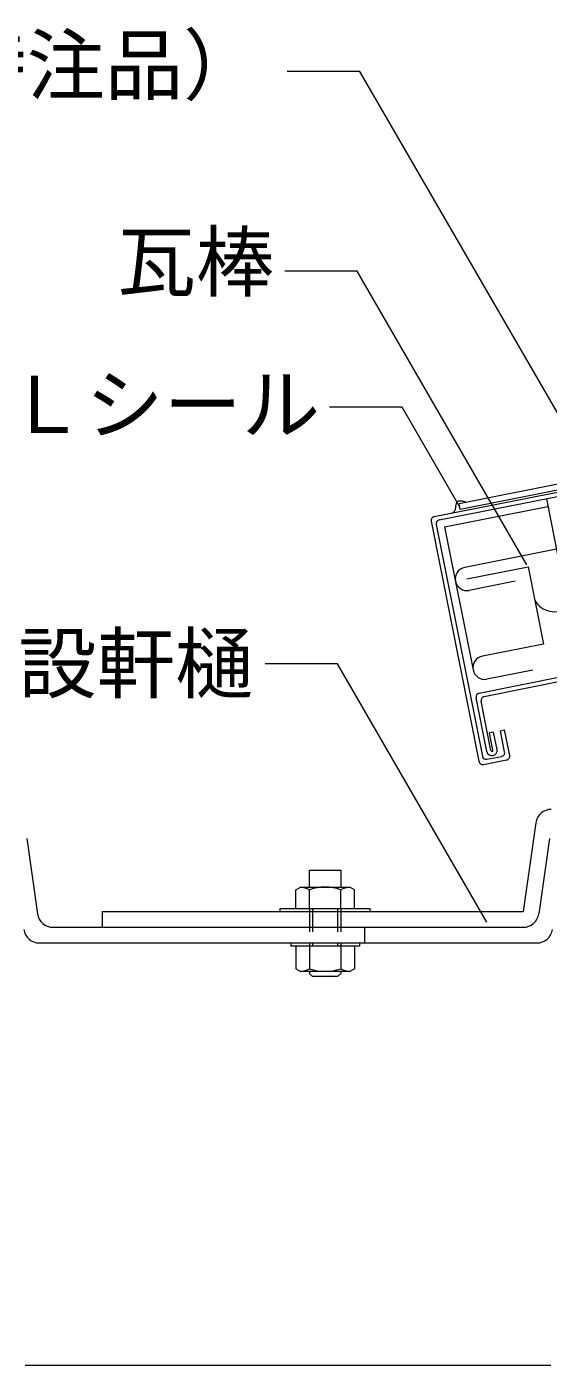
# Model space of a CAD drawing. Units: millimetres, scale not verified. Extents: x -675 to 675, y -471 to 460.
# Drawn here: x -217.9 to -84.6, y -94.2 to 248.1 of the extents above; entities that cross this region are included whole.
import ezdxf
from ezdxf.enums import TextEntityAlignment as Align

# ---------------------------------------------------------------- set-up
doc = ezdxf.new("R2010")
doc.units = ezdxf.units.MM
doc.header["$LTSCALE"] = 5
doc.linetypes.add('DASHED1', pattern=[1.8, 1.2, -0.6])
for name, color, linetype, lineweight in [('1-0_芯・寸法線', 7, 'Continuous', 9), ('1-3_断熱材', 30, 'Continuous', 18), ('1-4_リベットルーフ', 3, 'Continuous', 9), ('1-5_ＦＬ鋼板・ディスク', 7, 'Continuous', 9), ('1-7_設備', 8, 'Continuous', 18), ('1-8_下地など', 7, 'Continuous', 9)]:
    doc.layers.add(name, color=color, linetype=linetype, lineweight=lineweight)
doc.styles.add('ＭＳ ゴシック', font='')
doc.styles.get('ＭＳ ゴシック').set_extended_font_data('MS Gothic')

msp = doc.modelspace()

# ---------------------------------------------------------------- linework, layer by layer
at = {"layer": '1-0_芯・寸法線'}
for p, q in [((-132.779, 236.663), (-151.326, 236.663)), ((-71.374, 130.539), (-132.779, 236.663)), ((-133.395, 185.545), (-151.942, 185.545)), ((-90.077, 110.465), (-133.395, 185.545)), ((-121.953, 150.791), (-140.5, 150.791)), ((-107.249, 125.378), (-121.953, 150.791)), ((-138.421, 85.119), (-156.968, 85.119)), ((-100.322, 19.086), (-138.421, 85.119))]:
    msp.add_line(p, q, dxfattribs=at)
at = {"layer": '1-3_断熱材'}
msp.add_line((-85.084, 127.384), (-79.737, 100.511), dxfattribs=at)
at = {"layer": '1-4_リベットルーフ'}
for p, q in [((-33.123, 140.885), (-107.368, 126.11)), ((-33.116, 139.357), (-107.075, 124.639)), ((-107.075, 124.639), (-107.368, 126.11))]:
    msp.add_line(p, q, dxfattribs=at)
msp.add_lwpolyline([(-108.941, 123.845), (-108.876, 123.904), (-108.765, 124.004), (-108.658, 124.107), (-108.559, 124.213), (-108.471, 124.322), (-108.396, 124.437), (-108.359, 124.507), (-108.317, 124.612), (-108.269, 124.803), (-108.243, 125.006), (-108.228, 125.216), (-108.216, 125.431), (-108.195, 125.65), (-108.174, 125.776), (-108.15, 125.886), (-108.093, 126.072), (-108.018, 126.249), (-107.923, 126.411), (-107.81, 126.554), (-107.678, 126.673), (-107.592, 126.729), (-107.516, 126.767), (-107.376, 126.817), (-107.227, 126.847), (-107.073, 126.861), (-106.915, 126.86), (-106.757, 126.847), (-106.666, 126.835), (-106.558, 126.816), (-106.375, 126.774), (-106.196, 126.722), (-106.022, 126.663), (-105.85, 126.599), (-105.68, 126.531), (-105.582, 126.491)], dxfattribs=at)
at = {"layer": '1-5_ＦＬ鋼板・ディスク'}
for p, q in [((-113.744, 122.802), (-32.828, 138.904)), ((-112.45, 121.938), (-59.052, 132.564)), ((-114.529, 121.626), (-102.312, 60.231)), ((-113.236, 120.762), (-101.446, 61.516)), ((-102.274, 77.673), (-81.127, 81.881)), ((-100.98, 76.809), (-79.834, 81.017)), ((-100.322, 62.744), (-103.059, 76.497)), ((-99.243, 62.958), (-101.766, 75.633)), ((-98.753, 63.056), (-99.636, 67.492)), ((-96.824, 68.051), (-95.754, 68.264)), ((-95.752, 62.616), (-96.824, 68.051)), ((-94.456, 61.745), (-95.754, 68.264)), ((-101.144, 59.444), (-95.25, 60.568)), ((-100.278, 60.729), (-96.546, 61.441))]:
    msp.add_line(p, q, dxfattribs=at)
msp.add_lwpolyline([(-97.674, 63.271), (-98.557, 67.706), (-99.636, 67.492)], dxfattribs=at)
for centre, radius, start, end in [((-113.549, 121.821), 1, 101.25481, 191.25495), ((-112.255, 120.957), 1, 101.25493, 191.25485), ((-102.078, 76.692), 1, 101.255, 191.255), ((-100.785, 75.828), 1, 101.255, 191.255), ((-98.998, 63.007), 1.35, 191.255, 11.255), ((-98.998, 63.007), 0.25, 191.255, 11.255), ((-96.733, 62.423), 1, 280.801, 11.16), ((-95.437, 61.55), 1, 280.801, 11.255), ((-101.331, 60.426), 1, 191.255, 280.801), ((-100.465, 61.711), 1, 191.255, 280.801)]:
    msp.add_arc(centre, radius, start, end, dxfattribs=at)
at = {"layer": '1-7_設備'}
for p, q in [((-87.79, 44.491), (-90.996, 21.774)), ((-217.855, 40.491), (-215.135, 21.215)), ((-84.314, 40.491), (-87.035, 21.215)), ((-149.126, 22.574), (-149.126, 27.388)), ((-145.621, 22.574), (-145.621, 27.388)), ((-137.621, 22.574), (-137.621, 27.388)), ((-134.115, 27.388), (-135.304, 28.074)), ((-134.115, 22.574), (-134.115, 27.388)), ((-198.555, 21.774), (-90.996, 21.774)), ((-198.555, 21.774), (-198.555, 17.774)), ((-153.121, 22.574), (-130.121, 22.574)), ((-153.121, 21.774), (-153.121, 22.574)), ((-130.121, 21.774), (-130.121, 22.574)), ((-211.174, 17.774), (-90.996, 17.774)), ((-131.57, 17.774), (-131.57, 13.774)), ((-214.649, 13.774), (-87.52, 13.774)), ((-150.421, 13.774), (-150.421, 12.974)), ((-149.126, 12.974), (-149.126, 7.16)), ((-145.621, 12.974), (-145.621, 7.16)), ((-137.621, 12.974), (-137.621, 7.16)), ((-134.115, 12.974), (-134.115, 7.16)), ((-149.126, 7.16), (-147.937, 6.474)), ((-145.621, 6.474), (-145.621, 5.974)), ((-145.621, 5.974), (-144.821, 5.174)), ((-138.421, 5.174), (-144.821, 5.174)), ((-137.621, 5.974), (-138.421, 5.174)), ((-137.621, 6.474), (-137.621, 5.974)), ((-218.252, -94.226), (-83.918, -94.226))]:
    msp.add_line(p, q, dxfattribs=at)
at = {"layer": '1-7_設備', "linetype": 'DASHED1'}
for p, q in [((-145.621, 22.574), (-145.621, 12.974)), ((-144.821, 22.574), (-144.821, 12.974)), ((-138.421, 22.574), (-138.421, 12.974)), ((-137.621, 22.574), (-137.621, 12.974))]:
    msp.add_line(p, q, dxfattribs=at)
at = {"layer": '1-7_設備'}
for points in [[(-145.621, 28.074), (-145.621, 32.388), (-137.621, 32.388), (-137.621, 28.074)], [(-149.126, 27.388), (-147.937, 28.074), (-135.304, 28.074)], [(-132.821, 13.774), (-132.821, 12.974), (-150.421, 12.974)], [(-134.115, 7.16), (-135.304, 6.474), (-147.937, 6.474)]]:
    msp.add_lwpolyline(points, dxfattribs=at)
for centre, radius, start, end in [((-83.829, 43.932), 4, 90, 171.967), ((-149.025, 20.148), 8, 64.814, 82.186), ((-141.621, 16.074), 12, 70.529, 109.471), ((-134.216, 20.148), 8, 97.814, 115.186), ((-211.174, 21.774), 4, 188.033, 270), ((-90.996, 21.774), 4, 270, 351.967), ((-214.649, 17.774), 4, 188.033, 270), ((-87.52, 17.774), 4, 270, 351.967), ((-149.025, 14.4), 8, 277.814, 295.186), ((-141.621, 18.474), 12, 250.529, 289.471), ((-134.216, 14.4), 8, 244.814, 262.186)]:
    msp.add_arc(centre, radius, start, end, dxfattribs=at)
at = {"layer": '1-8_下地など'}
for p, q in [((-111.079, 120.171), (-84.694, 125.422)), ((-111.079, 120.171), (-103.799, 83.589)), ((-82.518, 114.487), (-105.961, 109.821)), ((-93.068, 106.269), (-104.79, 103.937)), ((-85.846, 90.22), (-101.442, 87.117)), ((-88.55, 83.565), (-100.271, 81.232))]:
    msp.add_line(p, q, dxfattribs=at)
msp.add_lwpolyline([(-105.375, 106.879), (-89.778, 109.983), (-85.846, 90.22)], dxfattribs=at)
for centre, radius, start, end in [((-105.375, 106.879), 3, 101.255, 281.255), ((-82.943, 104.505), 6.027, 212.047, 304.361), ((-100.857, 84.174), 3, 101.255, 281.255)]:
    msp.add_arc(centre, radius, start, end, dxfattribs=at)

# ---------------------------------------------------------------- texts
at = {"layer": '1-0_芯・寸法線', "style": 'ＭＳ ゴシック'}
for s, p in [('ＦＬ鋼板（特注品）', (-337.851, 226.56)), ('瓦棒', (-194.674, 176.266)), ('ＦＬシール', (-242.879, 139.758)), ('既設軒樋', (-239.996, 73.531))]:
    msp.add_text(s, height=14.66, dxfattribs=at).set_placement(p, align=Align.BOTTOM_LEFT)

doc.saveas('drawing.dxf')
